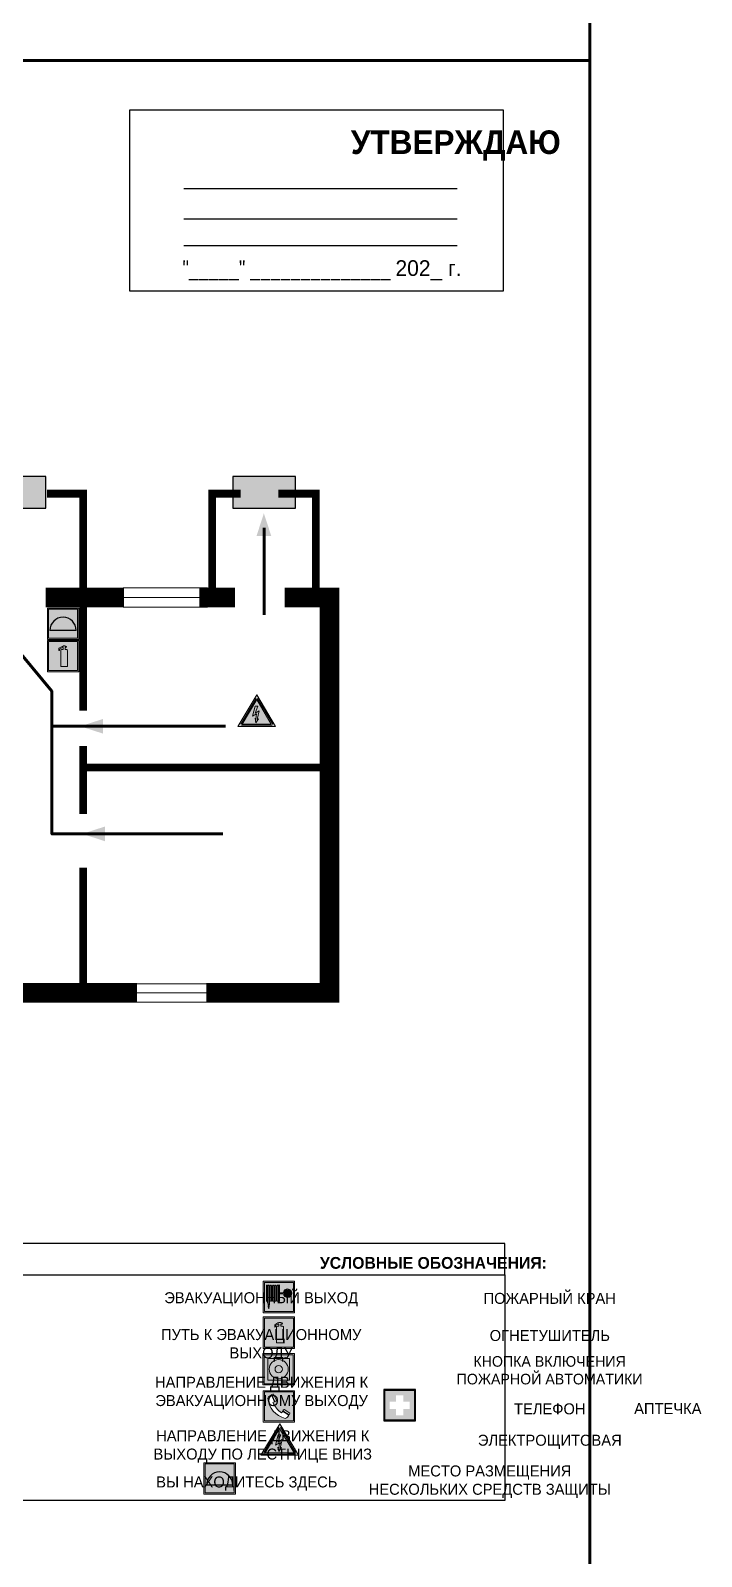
# Model space of a CAD drawing. Header units: millimetres. Extents: x 13114 to 67229, y 22859 to 38520.
# Drawn here: x 32252.2 to 32423, y 24684.2 to 25072.7 of the extents above; entities that cross this region are included whole.
import ezdxf

# ---------------------------------------------------------------- set-up
doc = ezdxf.new("R2010")
doc.units = ezdxf.units.MM
doc.layers.add('План_Штампы', color=7, linetype='Continuous')
doc.styles.add('обычный', font='arial.ttf')

# ---------------------------------------------------------------- blocks, each defined once
blk = doc.blocks.new('A$C3E6D3DDE')
at = {"lineweight": 5}
h = blk.add_hatch(color=40, dxfattribs=at)
h.paths.add_polyline_path([(24.1, 1.45), (16.46, -11.35), (31.74, -11.35)])
h.paths.add_polyline_path([(24.09, -0.46), (30.03, -10.41), (18.14, -10.41)], flags=16)
h.paths.add_polyline_path([(24.54, -3.08), (23.41, -6.02), (25.13, -5.01), (24.33, -8.5), (24.82, -8.27), (23.79, -9.86), (23.4, -8.04), (23.8, -8.43), (24.04, -6.29), (22.39, -7.25), (23.44, -3.08)], flags=0)
h = blk.add_hatch(color=256, dxfattribs=at)
h.paths.add_polyline_path([(24.37, 0.03, 0.567511), (23.82, 0.03), (17.59, -10.4, 0.582454), (17.86, -10.88), (30.32, -10.88, 0.582149), (30.6, -10.4)])
h.paths.add_polyline_path([(24.09, -0.46), (18.14, -10.41), (30.03, -10.41)], flags=16)
h.paths.add_polyline_path([(24.54, -3.08), (23.41, -6.02), (25.13, -5.01), (24.33, -8.5), (24.82, -8.27), (23.79, -9.86), (23.4, -8.04), (23.8, -8.43), (24.04, -6.29), (22.39, -7.25), (23.44, -3.08)], flags=0)
h = blk.add_hatch(color=40, dxfattribs=at)
h.paths.add_polyline_path([(24.09, -0.46), (18.14, -10.41), (30.03, -10.41)])
h.paths.add_polyline_path([(24.82, -8.27), (23.79, -9.86), (23.4, -8.04), (23.8, -8.43), (24.04, -6.29), (22.39, -7.25), (23.44, -3.08), (24.54, -3.08), (23.41, -6.02), (25.13, -5.01), (24.33, -8.5)], flags=16)
at = {"color": 40, "lineweight": 5}
for p, q in [((16.46, -11.35), (24.1, 1.45)), ((24.1, 1.45), (31.74, -11.35))]:
    blk.add_line(p, q, dxfattribs=at)
at = {"lineweight": 5}
for p, q in [((17.59, -10.4), (23.82, 0.03)), ((24.37, 0.03), (30.6, -10.4)), ((18.14, -10.41), (24.09, -0.46)), ((23.44, -3.08), (22.39, -7.25)), ((23.41, -6.02), (24.54, -3.08)), ((25.13, -5.01), (23.41, -6.02)), ((24.54, -3.08), (23.44, -3.08)), ((24.09, -0.46), (30.03, -10.41)), ((24.33, -8.5), (25.13, -5.01)), ((17.86, -10.88), (30.32, -10.88)), ((18.14, -10.41), (30.03, -10.41)), ((22.39, -7.25), (24.04, -6.29)), ((23.8, -8.43), (23.4, -8.04)), ((23.4, -8.04), (23.79, -9.86)), ((23.79, -9.86), (24.82, -8.27)), ((24.04, -6.29), (23.8, -8.43)), ((24.82, -8.27), (24.33, -8.5))]:
    blk.add_line(p, q, dxfattribs=at)
at = {"color": 50, "lineweight": 5}
blk.add_line((31.74, -11.35), (16.46, -11.35), dxfattribs=at)
blk = doc.blocks.new('A$C1E1F2D43')
at = {"true_color": 0xffffff}
blk.add_hatch(color=7, dxfattribs=at).paths.add_polyline_path([(8, 0), (0, 0), (0, -8), (8, -8)])
h = blk.add_hatch(color=242)
h.paths.add_polyline_path([(0.32, -0.32), (0.32, -7.68), (7.68, -7.68), (7.68, -0.32)])
h.paths.add_polyline_path([(7.35, -5.71), (0.65, -5.71, -1)], flags=16)
at = {"color": 242, "lineweight": 5}
for p, q in [((0, 0), (8, 0)), ((0, -8), (0, 0)), ((0, 0), (8, 0)), ((8, -8), (8, 0)), ((0, -8), (8, -8))]:
    blk.add_line(p, q, dxfattribs=at)
at = {"color": 242}
blk.add_line((7.35, -5.71), (0.65, -5.71), dxfattribs=at)
at = {"color": 242, "lineweight": 5}
blk.add_lwpolyline([(0.32, -0.32), (7.68, -0.32), (7.68, -7.68), (0.32, -7.68)], close=True, dxfattribs=at)
at = {"color": 242}
blk.add_arc((4, -5.71), 3.35, 0, 180, dxfattribs=at)
blk = doc.blocks.new('A$C3AD82952')
at = {"true_color": 0xf5f5ff}
h = blk.add_hatch(color=7, dxfattribs=at)
h.dxf.hatch_style = 1
h.paths.add_polyline_path([(8.21, 8.73, 0.414214), (7.89, 9.05), (7.22, 9.05), (7.22, 9.92), (7.59, 9.92, 1), (7.57, 10.36), (7.22, 10.36), (7.22, 10.6), (6.43, 10.6), (6.43, 10.36), (6.01, 10.36), (4.74, 9.59), (4.74, 8.69), (4.98, 8.73), (4.98, 9.26), (6.12, 9.91), (6.43, 9.91), (6.43, 9.05), (5.76, 9.05, 0.414214), (5.44, 8.73), (5.44, 2.2), (8.21, 2.2)], flags=0)
h.paths.add_polyline_path([(12.8, 12.8), (0, 12.8), (0, 0), (12.8, 0)])
h.paths.add_polyline_path([(0.51, 12.29), (12.29, 12.29), (12.29, 0.51), (0.51, 0.51)], flags=16)
h.paths.add_polyline_path([(4.74, 9.59), (6.01, 10.36), (6.43, 10.36), (6.43, 10.6), (7.22, 10.6), (7.22, 10.36), (7.59, 10.36, -0.94586), (7.59, 9.92), (7.22, 9.92), (7.22, 9.05), (7.89, 9.05, -0.414214), (8.21, 8.73), (8.21, 2.2), (5.44, 2.2), (5.44, 8.73, -0.414214), (5.76, 9.05), (6.43, 9.05), (6.43, 9.91), (6.12, 9.91), (4.98, 9.26), (4.98, 8.73), (4.74, 8.69)], flags=0)
h = blk.add_hatch(color=242)
h.dxf.hatch_style = 1
h.paths.add_polyline_path([(12.29, 12.29), (0.51, 12.29), (0.51, 0.51), (12.29, 0.51)])
h.paths.add_polyline_path([(4.74, 8.69), (4.74, 9.59), (6.01, 10.36), (6.43, 10.36), (6.43, 10.6), (7.22, 10.6), (7.22, 10.36), (7.59, 10.36, -0.94586), (7.59, 9.92), (7.22, 9.92), (7.22, 9.05), (7.89, 9.05, -0.414214), (8.21, 8.73), (8.21, 2.2), (5.44, 2.2), (5.44, 8.73, -0.414214), (5.76, 9.05), (6.43, 9.05), (6.43, 9.91), (6.12, 9.91), (4.98, 9.26), (4.98, 8.73)], flags=16)
h = blk.add_hatch(color=7, dxfattribs=at)
h.dxf.hatch_style = 1
h.paths.add_polyline_path([(8.21, 8.73, 0.414214), (7.89, 9.05), (7.22, 9.05), (7.22, 9.92), (7.59, 9.92, 1), (7.57, 10.36), (7.22, 10.36), (7.22, 10.6), (6.43, 10.6), (6.43, 10.36), (6.01, 10.36), (4.74, 9.59), (4.74, 8.69), (4.98, 8.73), (4.98, 9.26), (6.12, 9.91), (6.43, 9.91), (6.43, 9.05), (5.76, 9.05, 0.414214), (5.44, 8.73), (5.44, 2.2), (8.21, 2.2)])
at = {"color": 242, "lineweight": 5}
for p, q in [((0, 0), (0, 12.8)), ((0, 12.8), (12.8, 12.8)), ((12.8, 0), (12.8, 12.8)), ((6.01, 10.36), (4.74, 9.59)), ((4.74, 9.59), (4.74, 8.69)), ((4.74, 8.69), (4.98, 8.73)), ((4.98, 9.26), (6.12, 9.91)), ((4.98, 8.73), (4.98, 9.26)), ((5.44, 2.2), (5.44, 8.73)), ((5.76, 9.05), (6.43, 9.05)), ((6.01, 10.36), (6.43, 10.36)), ((6.12, 9.91), (6.43, 9.91)), ((7.22, 10.6), (6.43, 10.6)), ((6.43, 10.6), (6.43, 10.36)), ((6.43, 9.91), (6.43, 9.05)), ((7.22, 10.36), (7.22, 10.6)), ((7.59, 10.36), (7.22, 10.36)), ((7.22, 9.05), (7.22, 9.92)), ((7.59, 9.92), (7.22, 9.92)), ((7.89, 9.05), (7.22, 9.05)), ((8.21, 2.2), (8.21, 8.73)), ((0, 0), (12.8, 0)), ((5.44, 2.2), (8.21, 2.2))]:
    blk.add_line(p, q, dxfattribs=at)
blk.add_lwpolyline([(0.51, 12.29), (12.29, 12.29), (12.29, 0.51), (0.51, 0.51)], close=True, dxfattribs=at)
for centre, radius, start, end in [((5.76, 8.73), 0.32, 90, 180), ((7.58, 10.14), 0.223, 273.18746, 86.81254), ((7.89, 8.73), 0.32, 0, 90)]:
    blk.add_arc(centre, radius, start, end, dxfattribs=at)
blk = doc.blocks.new('A$C7B4425F7')
at = {"true_color": 0xffffff}
blk.add_hatch(color=7, dxfattribs=at).paths.add_polyline_path([(0, 0), (-16, 0), (-16, -8), (0, -8)])
h = blk.add_hatch(color=126)
h.paths.add_polyline_path([(-0.2, -0.2), (-15.8, -0.2), (-15.8, -7.8), (-0.2, -7.8)])
h.paths.add_polyline_path([(-11.76, -2.03), (-11.76, -3.66), (-11.17, -3.66, -0.568275), (-11.17, -6.18), (-12.58, -6.18), (-12.58, -2.03)], flags=16)
h.paths.add_polyline_path([(-13.33, -4.12, -0.495768), (-13.59, -6.18), (-15.03, -6.18), (-15.03, -2.03), (-13.59, -2.03, -0.487973)], flags=16)
h.paths.add_polyline_path([(-10.25, -2.03), (-9.48, -2.03), (-9.48, -6.18), (-10.25, -6.18)], flags=16)
h.paths.add_polyline_path([(-13.84, -3.69), (-14.24, -3.69), (-14.24, -3.03), (-13.9, -3.03, -0.692621)], flags=0)
h.paths.add_polyline_path([(-9.15, -2.03), (-8.4, -2.03), (-8.04, -3.07), (-7.68, -2.03), (-6.93, -2.03), (-7.64, -4.1), (-6.93, -6.18), (-7.68, -6.18), (-8.04, -5.14), (-8.4, -6.18), (-9.15, -6.18), (-8.44, -4.1)], flags=16)
h.paths.add_polyline_path([(-11.76, -4.46), (-11.42, -4.46, -0.692621), (-11.36, -5.12), (-11.76, -5.12)], flags=0)
h.paths.add_polyline_path([(-13.9, -5.2), (-14.24, -5.2), (-14.24, -4.55), (-13.84, -4.55, -0.708038)], flags=0)
edge = h.paths.add_edge_path(flags=16)
edge.add_ellipse((-5.51, -4.08), major_axis=(0, 2.05), ratio=0.586184, start_angle=0, end_angle=360)
edge = h.paths.add_edge_path(flags=0)
edge.add_ellipse((-5.51, -4.08), major_axis=(0, 1.14), ratio=0.454828, start_angle=0, end_angle=360)
h.paths.add_polyline_path([(-4.13, -4.96, 0.377264), (-3.48, -4.52, 0.0555), (-3.16, -2.03), (-1.66, -2.03), (-1.66, -4.96), (-0.96, -4.96), (-0.96, -7.01), (-1.75, -7.01), (-1.75, -6.18), (-3.3, -6.18), (-3.3, -7.02), (-4.13, -7.02)], flags=16)
h.paths.add_polyline_path([(-2.73, -2.91), (-2.28, -2.91), (-2.28, -4.96), (-3.05, -4.96, 0.079136)], flags=0)
at = {"color": 126}
blk.add_lwpolyline([(-16, -8), (0, -8), (0, 0), (-16, 0)], close=True, dxfattribs=at)
blk = doc.blocks.new('A$C54414219')
at = {"true_color": 0xffffff}
h = blk.add_hatch(color=7, dxfattribs=at)
h.paths.add_polyline_path([(2.39, -9.45), (2.39, -18.3), (11.23, -18.3), (11.23, -9.45)], flags=0)
h.paths.add_polyline_path([(10.71, -13.87, -1), (2.92, -13.87, -1)], flags=0)
h.paths.add_polyline_path([(8.3, -13.87, -1), (5.33, -13.87, -1)], flags=0)
h.paths.add_polyline_path([(0.41, -7.47), (0.41, -20.27), (13.21, -20.27), (13.21, -7.47)])
h.paths.add_polyline_path([(0.92, -19.77), (12.71, -19.77), (12.71, -7.98), (0.92, -7.98)], flags=16)
h.paths.add_polyline_path([(11.23, -9.45), (11.23, -18.3), (2.39, -18.3), (2.39, -9.45)], flags=0)
at = {"lineweight": 5}
h = blk.add_hatch(color=242, dxfattribs=at)
h.paths.add_polyline_path([(12.71, -7.98), (0.92, -7.98), (0.92, -19.77), (12.71, -19.77)])
h.paths.add_polyline_path([(11.23, -18.3), (2.39, -18.3), (2.39, -9.45), (11.23, -9.45)], flags=16)
h.paths.add_polyline_path([(10.71, -13.87, -1), (2.92, -13.87, -1)], flags=0)
h.paths.add_polyline_path([(8.3, -13.87, -1), (5.33, -13.87, -1)], flags=0)
at = {"true_color": 0xffffff}
h = blk.add_hatch(color=7, dxfattribs=at)
h.paths.add_polyline_path([(2.39, -9.45), (2.39, -18.3), (11.23, -18.3), (11.23, -9.45)])
h.paths.add_polyline_path([(10.71, -13.87, -1), (2.92, -13.87, -1)], flags=16)
h.paths.add_polyline_path([(8.3, -13.87, -1), (5.33, -13.87, -1)], flags=0)
at = {"lineweight": 5}
h = blk.add_hatch(color=242, dxfattribs=at)
h.paths.add_polyline_path([(2.92, -13.87, 1), (10.71, -13.87, 1)])
h.paths.add_polyline_path([(8.3, -13.87, -1), (5.33, -13.87, -1)], flags=16)
at = {"color": 242, "lineweight": 5}
for p, q in [((0.41, -20.27), (0.41, -7.47)), ((0.41, -7.47), (13.21, -7.47)), ((0.41, -7.47), (13.21, -7.47)), ((13.21, -20.27), (13.21, -7.47)), ((0.41, -20.27), (13.21, -20.27))]:
    blk.add_line(p, q, dxfattribs=at)
for points in [[(0.92, -7.98), (12.71, -7.98), (12.71, -19.77), (0.92, -19.77)], [(2.39, -9.45), (11.23, -9.45), (11.23, -18.3), (2.39, -18.3)]]:
    blk.add_lwpolyline(points, close=True, dxfattribs=at)
for radius in [3.89, 1.49]:
    blk.add_circle((6.81, -13.87), radius, dxfattribs=at)
blk = doc.blocks.new('A$C456E1F9C')
at = {"lineweight": 5}
h = blk.add_hatch(color=242, dxfattribs=at)
h.paths.add_polyline_path([(0.51, -1.47), (0.51, -13.26), (12.29, -13.26), (12.29, -1.47)])
h.paths.add_polyline_path([(5.42, -4.95, -0.254479), (4.78, -5.4), (3.52, -2.53, -0.209735), (4.23, -2.4)], flags=16)
h.paths.add_polyline_path([(8.53, -8.6), (10.87, -10.17), (10.54, -10.76), (8.03, -9.13, -0.192251)], flags=16)
h.paths.add_polyline_path([(4.61, -5.49, 0.005518), (3.87, -5.72, 0.128647), (7.49, -10.01, 0.00809), (7.83, -9.33), (10.47, -10.97, -0.16736), (8.99, -12.25, -0.327862), (1.95, -3.95, -0.166952), (3.36, -2.62)], flags=16)
at = {"color": 242, "lineweight": 5}
for p, q in [((0, -13.77), (0, -0.97)), ((12.8, -0.97), (0, -0.97)), ((4.61, -5.49), (3.36, -2.62)), ((3.52, -2.53), (4.78, -5.4)), ((4.23, -2.4), (5.42, -4.95)), ((12.8, -13.77), (12.8, -0.97)), ((7.83, -9.33), (10.47, -10.97)), ((8.03, -9.13), (10.54, -10.76)), ((10.81, -10.12), (8.53, -8.6)), ((10.54, -10.76), (10.8, -10.3)), ((10.8, -10.3), (10.81, -10.12)), ((0, -13.77), (12.8, -13.77))]:
    blk.add_line(p, q, dxfattribs=at)
blk.add_lwpolyline([(0.51, -1.47), (12.29, -1.47), (12.29, -13.26), (0.51, -13.26)], close=True, dxfattribs=at)
for centre, radius, start, end in [((4.59, -5.34), 2.99, 114.28453, 152.19739), ((11.12, -3.31), 9.19, 183.99153, 256.60086), ((4.02, -3.27), 0.891, 76.32839, 123.70924), ((14.98, -39.1), 35.17, 107.14873, 108.41345), ((13.86, -0.94), 11.08, 205.55365, 234.87622), ((4.68, -4.59), 0.824, 276.9621, 334.07228), ((-13.31, 0.8), 23.44, 332.54871, 334.40268), ((8.94, -9.5), 0.989, 114.40924, 157.93883), ((7.87, -9.46), 3, 291.92908, 329.9329)]:
    blk.add_arc(centre, radius, start, end, dxfattribs=at)
blk = doc.blocks.new('A$C18900ED3')
h = blk.add_hatch(color=126)
h.paths.add_polyline_path([(-0.18, -0.18), (-7.02, -0.18), (-7.02, -7.02), (-0.18, -7.02)])
h.paths.add_polyline_path([(-5.89, -4.46), (-5.89, -2.77), (-4.46, -2.77), (-4.46, -1.31), (-2.77, -1.31), (-2.77, -2.77), (-1.33, -2.77), (-1.33, -4.46), (-2.77, -4.46), (-2.77, -5.89), (-4.46, -5.89), (-4.46, -4.46)], flags=16)
at = {"color": 126}
for p, q in [((-7.2, 0), (-7.2, -7.2)), ((0, 0), (-7.2, 0)), ((0, -7.2), (0, 0)), ((-7.02, -7.02), (-7.02, -0.18)), ((-7.02, -0.18), (-0.18, -0.18)), ((-0.18, -0.18), (-0.18, -7.02)), ((-7.2, -7.2), (0, -7.2)), ((-0.18, -7.02), (-7.02, -7.02))]:
    blk.add_line(p, q, dxfattribs=at)
blk = doc.blocks.new('A$C37112FD5')
at = {"true_color": 0xf5f5ff}
h = blk.add_hatch(color=7, dxfattribs=at)
h.dxf.hatch_style = 1
h.paths.add_polyline_path([(12.8, -7.4), (0, -7.4), (0, -20.2), (12.8, -20.2)])
h.paths.add_polyline_path([(12.29, -7.91), (12.29, -19.69), (0.51, -19.69), (0.51, -7.91)], flags=16)
h.paths.add_polyline_path([(4.98, -9.04, -0.42597), (5.17, -9.22), (5.17, -12.25), (5.17, -15.29, -0.432244), (4.98, -15.47), (4.83, -15.47, -0.42597), (4.64, -15.29), (4.64, -12.25), (4.64, -9.22, -0.432244), (4.83, -9.04)], flags=0)
h.paths.add_polyline_path([(4.28, -9.22), (4.28, -12.25), (4.28, -15.29, -0.432244), (4.09, -15.47), (3.94, -15.47, -0.42597), (3.75, -15.29), (3.75, -12.25), (3.75, -9.22, -0.432244), (3.94, -9.04), (4.09, -9.04, -0.42597)], flags=0)
h.paths.add_polyline_path([(5.72, -9.04), (5.87, -9.04, -0.42597), (6.06, -9.22), (6.06, -12.25), (6.06, -15.29, -0.432244), (5.87, -15.47), (5.72, -15.47, -0.42597), (5.53, -15.29), (5.53, -12.25), (5.53, -9.22, -0.432244)], flags=0)
h.paths.add_polyline_path([(6.42, -8.9), (6.5, -8.9, -0.42597), (6.69, -9.08), (6.69, -12.03), (8.21, -12.03, -15.824349), (8.21, -12.47), (6.69, -12.47), (6.69, -15.42, -0.432244), (6.5, -15.6), (6.42, -15.6)], flags=0)
h.paths.add_polyline_path([(3.39, -9.22), (3.39, -12.25), (3.39, -15.29, -0.432244), (3.2, -15.47), (3.05, -15.47, -0.42597), (2.85, -15.29), (2.85, -12.25), (2.85, -9.22, -0.432244), (3.05, -9.04), (3.2, -9.04, -0.42597)], flags=0)
h.paths.add_polyline_path([(2.5, -9.22), (2.5, -16.71), (1.96, -16.71), (1.96, -9.22, -0.432244), (2.15, -9.04), (2.31, -9.04, -0.42597)], flags=0)
h.paths.add_polyline_path([(1.61, -8.9), (1.61, -15.6), (1.57, -15.6, -0.42597), (1.37, -15.42), (1.37, -12.03), (1.37, -9.09, -0.432244), (1.57, -8.9)], flags=0)
h.paths.add_polyline_path([(9.76, -10.81), (9.76, -12.03), (8.49, -12.03, -0.336371)], flags=0)
h.paths.add_polyline_path([(8.49, -12.47), (9.76, -12.47), (9.76, -13.7, -0.336371)], flags=0)
h.paths.add_polyline_path([(10.11, -10.81, -0.336371), (11.38, -12.03), (10.11, -12.03)], flags=0)
h.paths.add_polyline_path([(10.11, -12.47), (11.38, -12.47, -0.336371), (10.11, -13.7)], flags=0)
h.paths.add_polyline_path([(2.5, -16.84), (2.5, -17.05), (1.97, -17.05), (1.97, -16.84)], flags=0)
h.paths.add_polyline_path([(2.5, -17.24, -0.033778), (2.24, -18.6, -0.033778), (1.97, -17.24)], flags=0)
h = blk.add_hatch(color=242)
h.dxf.hatch_style = 1
h.paths.add_polyline_path([(12.29, -7.91), (0.51, -7.91), (0.51, -19.69), (12.29, -19.69)])
h.paths.add_polyline_path([(6.42, -15.6), (6.42, -8.9), (6.5, -8.9, -0.42597), (6.69, -9.08), (6.69, -12.03), (8.21, -12.03, -15.824349), (8.21, -12.47), (6.69, -12.47), (6.69, -15.42, -0.432244), (6.5, -15.6)], flags=16)
h.paths.add_polyline_path([(5.87, -15.47), (5.72, -15.47, -0.42597), (5.53, -15.29), (5.53, -12.25), (5.53, -9.22, -0.432244), (5.72, -9.04), (5.87, -9.04, -0.42597), (6.06, -9.22), (6.06, -12.25), (6.06, -15.29, -0.432244)], flags=16)
h.paths.add_polyline_path([(4.98, -15.47), (4.83, -15.47, -0.42597), (4.64, -15.29), (4.64, -12.25), (4.64, -9.22, -0.432244), (4.83, -9.04), (4.98, -9.04, -0.42597), (5.17, -9.22), (5.17, -12.25), (5.17, -15.29, -0.432244)], flags=16)
h.paths.add_polyline_path([(4.09, -15.47), (3.94, -15.47, -0.42597), (3.75, -15.29), (3.75, -12.25), (3.75, -9.22, -0.432244), (3.94, -9.04), (4.09, -9.04, -0.42597), (4.28, -9.22), (4.28, -12.25), (4.28, -15.29, -0.432244)], flags=16)
h.paths.add_polyline_path([(3.2, -15.47), (3.05, -15.47, -0.42597), (2.85, -15.29), (2.85, -12.25), (2.85, -9.22, -0.432244), (3.05, -9.04), (3.2, -9.04, -0.42597), (3.39, -9.22), (3.39, -12.25), (3.39, -15.29, -0.432244)], flags=16)
h.paths.add_polyline_path([(2.5, -17.05), (1.97, -17.05), (1.97, -16.84), (2.5, -16.84)], flags=16)
h.paths.add_polyline_path([(2.5, -17.24, -0.033778), (2.24, -18.6, -0.033778), (1.97, -17.24)], flags=16)
h.paths.add_polyline_path([(2.5, -16.71), (1.96, -16.71), (1.96, -9.22, -0.432244), (2.15, -9.04), (2.31, -9.04, -0.42597), (2.5, -9.22)], flags=16)
h.paths.add_polyline_path([(1.61, -15.6), (1.57, -15.6, -0.42597), (1.37, -15.42), (1.37, -12.03), (1.37, -9.09, -0.432244), (1.57, -8.9), (1.61, -8.9)], flags=16)
h.paths.add_polyline_path([(8.49, -12.47), (9.76, -12.47), (9.76, -13.7, -0.336371)], flags=0)
h.paths.add_polyline_path([(10.11, -13.7), (10.11, -12.47), (11.38, -12.47, -0.336371)], flags=0)
h.paths.add_polyline_path([(8.49, -12.03, -0.336371), (9.76, -10.81), (9.76, -12.03)], flags=0)
h.paths.add_polyline_path([(10.11, -12.03), (10.11, -10.81, -0.336371), (11.38, -12.03)], flags=0)
h = blk.add_hatch(color=7, dxfattribs=at)
h.dxf.hatch_style = 1
h.paths.add_polyline_path([(1.61, -8.9), (1.57, -8.9, 0.432244), (1.37, -9.09), (1.37, -12.03), (1.37, -15.42, 0.42597), (1.57, -15.6), (1.61, -15.6)])
h.paths.add_polyline_path([(2.5, -9.22, 0.42597), (2.31, -9.04), (2.15, -9.04, 0.432244), (1.96, -9.22), (1.96, -16.71), (2.5, -16.71)])
h.paths.add_polyline_path([(2.5, -16.84), (1.97, -16.84), (1.97, -17.05), (2.5, -17.05)])
h.paths.add_polyline_path([(2.5, -17.24), (1.97, -17.24, 0.033778), (2.24, -18.6, 0.033778)])
h.paths.add_polyline_path([(3.39, -12.25), (3.39, -9.22, 0.42597), (3.2, -9.04), (3.05, -9.04, 0.432244), (2.85, -9.22), (2.85, -12.25), (2.85, -15.29, 0.42597), (3.05, -15.47), (3.2, -15.47, 0.432244), (3.39, -15.29)])
h.paths.add_polyline_path([(4.28, -12.25), (4.28, -9.22, 0.42597), (4.09, -9.04), (3.94, -9.04, 0.432244), (3.75, -9.22), (3.75, -12.25), (3.75, -15.29, 0.42597), (3.94, -15.47), (4.09, -15.47, 0.432244), (4.28, -15.29)])
h.paths.add_polyline_path([(5.17, -12.25), (5.17, -9.22, 0.42597), (4.98, -9.04), (4.83, -9.04, 0.432244), (4.64, -9.22), (4.64, -12.25), (4.64, -15.29, 0.42597), (4.83, -15.47), (4.98, -15.47, 0.432244), (5.17, -15.29)])
h.paths.add_polyline_path([(6.06, -12.25), (6.06, -9.22, 0.42597), (5.87, -9.04), (5.72, -9.04, 0.432244), (5.53, -9.22), (5.53, -12.25), (5.53, -15.29, 0.42597), (5.72, -15.47), (5.87, -15.47, 0.432244), (6.06, -15.29)])
h.paths.add_polyline_path([(6.69, -12.47), (8.21, -12.47, 15.824349), (8.21, -12.03), (6.69, -12.03), (6.69, -9.08, 0.42597), (6.5, -8.9), (6.42, -8.9), (6.42, -15.6), (6.5, -15.6, 0.432244), (6.69, -15.42)])
h.paths.add_polyline_path([(8.49, -12.47), (9.76, -12.47), (9.76, -13.7, -0.336371)], flags=16)
h.paths.add_polyline_path([(8.49, -12.03, -0.336371), (9.76, -10.81), (9.76, -12.03)], flags=16)
h.paths.add_polyline_path([(10.11, -12.47), (11.38, -12.47, -0.336371), (10.11, -13.7)], flags=16)
h.paths.add_polyline_path([(10.11, -12.03), (10.11, -10.81, -0.336371), (11.38, -12.03)], flags=16)
h = blk.add_hatch(color=242)
h.dxf.hatch_style = 1
h.paths.add_polyline_path([(9.76, -10.81, 0.336371), (8.49, -12.03), (9.76, -12.03)])
h.paths.add_polyline_path([(10.11, -10.81), (10.11, -12.03), (11.38, -12.03, 0.336371)])
h.paths.add_polyline_path([(11.38, -12.47), (10.11, -12.47), (10.11, -13.7, 0.336371)])
h.paths.add_polyline_path([(9.76, -12.47), (8.49, -12.47, 0.336371), (9.76, -13.7)])
at = {"color": 242, "lineweight": 5}
for p, q in [((0, -20.2), (0, -7.4)), ((0, -7.4), (12.8, -7.4)), ((1.37, -12.03), (1.37, -9.08)), ((1.37, -12.03), (1.37, -15.42)), ((1.57, -8.9), (1.61, -8.9)), ((1.61, -8.9), (1.61, -15.6)), ((1.96, -16.71), (1.96, -9.22)), ((2.15, -9.04), (2.31, -9.04)), ((2.5, -16.71), (2.5, -9.22)), ((2.85, -12.25), (2.85, -9.22)), ((2.85, -12.25), (2.85, -15.29)), ((3.05, -9.04), (3.2, -9.04)), ((3.39, -12.25), (3.39, -9.22)), ((3.39, -12.25), (3.39, -15.29)), ((3.75, -12.25), (3.75, -9.22)), ((3.75, -12.25), (3.75, -15.29)), ((3.94, -9.04), (4.09, -9.04)), ((4.28, -12.25), (4.28, -9.22)), ((4.28, -12.25), (4.28, -15.29)), ((4.64, -12.25), (4.64, -9.22)), ((4.64, -12.25), (4.64, -15.29)), ((4.83, -9.04), (4.98, -9.04)), ((5.17, -12.25), (5.17, -9.22)), ((5.17, -12.25), (5.17, -15.29)), ((5.53, -12.25), (5.53, -9.22)), ((5.53, -12.25), (5.53, -15.29)), ((5.72, -9.04), (5.87, -9.04)), ((6.06, -12.25), (6.06, -9.22)), ((6.06, -12.25), (6.06, -15.29)), ((6.42, -8.9), (6.42, -15.6)), ((6.5, -8.9), (6.42, -8.9)), ((6.69, -12.03), (6.69, -9.08)), ((8.21, -12.03), (6.69, -12.03)), ((9.76, -12.03), (8.49, -12.03)), ((9.76, -10.81), (9.76, -12.03)), ((10.11, -10.81), (10.11, -12.03)), ((11.38, -12.03), (10.11, -12.03)), ((12.8, -20.2), (12.8, -7.4)), ((1.57, -15.6), (1.61, -15.6)), ((1.96, -16.71), (2.5, -16.71)), ((1.97, -16.84), (2.5, -16.84)), ((1.97, -17.05), (1.97, -16.84)), ((2.5, -17.05), (1.97, -17.05)), ((1.97, -17.24), (2.5, -17.24)), ((2.5, -16.84), (2.5, -17.05)), ((3.05, -15.47), (3.2, -15.47)), ((3.94, -15.47), (4.09, -15.47)), ((4.83, -15.47), (4.98, -15.47)), ((5.72, -15.47), (5.87, -15.47)), ((6.42, -15.6), (6.5, -15.6)), ((8.21, -12.47), (6.69, -12.47)), ((6.69, -12.47), (6.69, -15.42)), ((9.76, -12.47), (8.49, -12.47)), ((9.76, -12.47), (9.76, -13.7)), ((11.38, -12.47), (10.11, -12.47)), ((10.11, -12.47), (10.11, -13.7)), ((0, -20.2), (12.8, -20.2))]:
    blk.add_line(p, q, dxfattribs=at)
blk.add_lwpolyline([(0.51, -7.91), (12.29, -7.91), (12.29, -19.69), (0.51, -19.69)], close=True, dxfattribs=at)
for centre, radius, start, end in [((1.56, -9.09), 0.182, 87.10267, 180.60715), ((2.15, -9.22), 0.182, 87.10267, 180.60715), ((2.32, -9.22), 0.182, 359.39285, 92.89733), ((3.04, -9.22), 0.182, 87.10267, 180.60715), ((3.21, -9.22), 0.182, 359.39285, 92.89733), ((3.93, -9.22), 0.182, 87.10267, 180.60715), ((4.1, -9.22), 0.182, 359.39285, 92.89733), ((4.82, -9.22), 0.182, 87.10267, 180.60715), ((4.99, -9.22), 0.182, 359.39285, 92.89733), ((5.71, -9.22), 0.182, 87.10267, 180.60715), ((5.88, -9.22), 0.182, 359.39285, 92.89733), ((6.51, -9.09), 0.182, 359.39285, 92.89733), ((9.93, -12.25), 1.74, 187.23185, 172.76815), ((9.93, -12.25), 1.46, 96.99266, 171.35851), ((9.93, -12.25), 1.46, 8.64149, 83.00734), ((1.56, -15.42), 0.182, 179.39285, 272.89733), ((12.17, -15.98), 10.27, 187.04098, 194.7793), ((-7.7, -15.98), 10.27, 345.2207, 352.95902), ((3.04, -15.29), 0.182, 179.39285, 272.89733), ((3.21, -15.29), 0.182, 267.10267, 0.60715), ((3.93, -15.29), 0.182, 179.39285, 272.89733), ((4.1, -15.29), 0.182, 267.10267, 0.60715), ((4.82, -15.29), 0.182, 179.39285, 272.89733), ((4.99, -15.29), 0.182, 267.10267, 0.60715), ((5.71, -15.29), 0.182, 179.39285, 272.89733), ((5.88, -15.29), 0.182, 267.10267, 0.60715), ((6.51, -15.42), 0.182, 267.10267, 0.60715), ((9.93, -12.25), 1.46, 188.64149, 263.00734), ((9.93, -12.25), 1.46, 276.99266, 351.35851)]:
    blk.add_arc(centre, radius, start, end, dxfattribs=at)

msp = doc.modelspace()

# ---------------------------------------------------------------- linework, layer by layer
at = {"color": 6, "lineweight": 100}
for points in [[(31794.54, 25065.02), (32394.54, 25065.02), (32394.54, 25460.02), (31794.54, 25460.02)], [(31794.54, 24670.02), (32394.54, 24670.02), (32394.54, 25065.02), (31794.54, 25065.02)]]:
    msp.add_lwpolyline(points, close=True, dxfattribs=at)
for points in [[(32277.48, 25052.52), (32372.49, 25052.52), (32372.49, 25006.31), (32277.48, 25006.31)], [(32229.16, 24755.89), (32372.92, 24755.89), (32372.92, 24763.94), (32229.16, 24763.94)], [(32229.16, 24755.89), (32372.92, 24755.89), (32372.92, 24698.49), (32229.16, 24698.49)]]:
    msp.add_lwpolyline(points, close=True)
for points in [[(32291.23, 25032.47), (32360.76, 25032.47)], [(32291.23, 25024.71), (32360.76, 25024.71)], [(32291.23, 25017.92), (32360.76, 25017.92)]]:
    msp.add_lwpolyline(points)
at = {"lineweight": 0, "const_width": 2}
for points in [[(32256.33, 24954.78), (32265.59, 24954.78), (32265.59, 24899.51)], [(32298.41, 24929.19), (32298.41, 24954.78), (32305.65, 24954.78)], [(32315.22, 24954.78), (32324.8, 24954.78), (32324.8, 24928.67)], [(32265.59, 24890.51), (32265.59, 24873.21)], [(32265.59, 24885.08), (32326.96, 24885.08)], [(32265.59, 24859.54), (32265.59, 24827.81)]]:
    msp.add_lwpolyline(points, dxfattribs=at)
at = {"color": 126, "lineweight": 100, "true_color": 0x008754}
for points in [[(32311.68, 24946.08), (32311.68, 24923.97)], [(31881.63, 24916.87), (32247.33, 24916.87), (32257.61, 24904.48), (32257.61, 24868.19), (32301.1, 24868.19)], [(32257.61, 24895.56), (32301.79, 24895.56)]]:
    msp.add_lwpolyline(points, dxfattribs=at)
at = {"lineweight": 100, "const_width": 5}
for points in [[(32275.93, 24928.35), (32255.99, 24928.35)], [(32304.22, 24928.35), (32295.15, 24928.35)], [(32296.92, 24827.75), (32328.27, 24827.75), (32328.27, 24928.35), (32316.91, 24928.35)], [(32246.8, 24827.75), (32279.26, 24827.75)]]:
    msp.add_lwpolyline(points, dxfattribs=at)
at = {"lineweight": 0}
for points in [[(32275.74, 24930.78), (32297.25, 24930.78)], [(32275.93, 24928.35), (32297.45, 24928.35)], [(32275.74, 24925.91), (32297.25, 24925.91)], [(31864.5, 24830.03), (32311.11, 24830.03)], [(31864.27, 24827.75), (32311.77, 24827.75)], [(31864.5, 24825.33), (32311.36, 24825.33)]]:
    msp.add_lwpolyline(points, dxfattribs=at)
at = {"layer": 'План_Штампы', "color": 126, "true_color": 0x008754}
for points in [[(32313.46, 24944.04), (32309.72, 24944.05), (32311.58, 24949.78)], [(32270.62, 24897.44), (32270.61, 24893.71), (32264.88, 24895.56)], [(32271.12, 24870.06), (32271.11, 24866.32), (32265.37, 24868.18)]]:
    msp.add_solid(points, dxfattribs=at)

# ---------------------------------------------------------------- block references
at = {"color": 1}
for p in [(32256.46, 24925.68), (32296.32, 24708.11)]:
    msp.add_blockref('A$C1E1F2D43', p, dxfattribs=at)
for name, p, xscale, yscale, zscale in [('A$C3AD82952', (32256.46, 24909.44), 0.625, 0.625, 0.625), ('A$C3E6D3DDE', (32294.7, 24902.65), 0.625, 0.625, 0.625), ('A$C37112FD5', (32311.41, 24758.91), 0.6249984004534781, 0.6249984004534781, 0.6249984004534781), ('A$C3AD82952', (32311.41, 24737.21), 0.625, 0.625, 0.625), ('A$C54414219', (32311.1, 24740.58), 0.625, 0.625, 0.625), ('A$C456E1F9C', (32311.41, 24727.04), 0.625, 0.625, 0.625), ('A$C18900ED3', (32350.14, 24726.75), 1.111111111007631, 1.111111111007631, 1.111111111007631), ('A$C3E6D3DDE', (32300.54, 24717.11), 0.625, 0.625, 0.625)]:
    msp.add_blockref(name, p, dxfattribs=dict(xscale=xscale, yscale=yscale, zscale=zscale))
at = {"layer": 'План_Штампы'}
for p in [(32256.07, 24959.12), (32319.67, 24959.12)]:
    msp.add_blockref('A$C7B4425F7', p, dxfattribs=at)

# ---------------------------------------------------------------- texts
at = {"lineweight": 0, "attachment_point": 5, "style": 'обычный'}
for s, insert, char_height, width in [('\\pi-18,l18,t18;{\\fProxima Nova Rg|b1|i0|c204|p2;УТВЕРЖДАЮ\\H1.1997x; }', (32360.43, 25043.39), 6, 126.6484), ('{\\fArial Narrow|b0|i0|c204|p34;"_____" ______________ \\fProxima Nova Rg|b0|i0|c204|p2;202_ г. }', (32326.39, 25011.63), 4, 78.6503), ('{\\fProxima Nova Rg|b1|i0|c204|p2;УСЛОВНЫЕ ОБОЗНАЧЕНИЯ:\\H1.1997x; }', (32354.74, 24758.95), 3, 175.1736), ('\\pi-8.4,l8.4,t8.4;{\\fProxima Nova Rg|b0|i0|c204|p2;ЭВАКУАЦИОННЫЙ ВЫХОД\\H1.6404x; }', (32310.89, 24749.69), 2.8, 126.6484), ('\\pi-8.4,l8.4,t8.4;{\\fProxima Nova Rg|b0|i0|c204|p2;ПОЖАРНЫЙ КРАН\\H1.6404x; }', (32384.35, 24749.92), 2.8, 126.6484), ('\\pi-8.4,l8.4,t8.4;{\\fProxima Nova Rg|b0|i0|c204|p2;ПУТЬ К ЭВАКУАЦИОННОМУ \\PВЫХОДУ }', (32310.9, 24737.99), 2.8, 126.6484), ('\\pi-8.4,l8.4,t8.4;{\\fProxima Nova Rg|b0|i0|c204|p2;ОГНЕТУШИТЕЛЬ\\H1.1997x; }', (32384.38, 24740.47), 2.8, 126.6484), ('\\pi-8.1,l8.1,t8.1;{\\fProxima Nova Rg|b0|i0|c204|p2;КНОПКА ВКЛЮЧЕНИЯ\\PПОЖАРНОЙ АВТОМАТИКИ}', (32384.32, 24731.62), 2.7, 126.6484), ('\\pi-8.4,l8.4,t8.4;{\\fProxima Nova Rg|b0|i0|c204|p2;НАПРАВЛЕНИЕ ДВИЖЕНИЯ К \\PЭВАКУАЦИОННОМУ ВЫХОДУ}', (32311, 24725.85), 2.8, 126.6484), ('\\pi-8.4,l8.4,t8.4;{\\fProxima Nova Rg|b0|i0|c204|p2;ТЕЛЕФОН\\H1.1997x; }', (32384.36, 24721.8), 2.8, 126.6484), ('\\pi-8.4,l8.4,t8.4;{\\fProxima Nova Rg|b0|i0|c204|p2;АПТЕЧКА\\H1.1667x; }', (32414.42, 24721.89), 2.8, 126.6484), ('\\pi-8.4,l8.4,t8.4;{\\fProxima Nova Rg|b0|i0|c204|p2;НАПРАВЛЕНИЕ ДВИЖЕНИЯ К \\PВЫХОДУ ПО ЛЕСТНИЦЕ ВНИЗ}', (32311.29, 24712.23), 2.8, 126.6484), ('\\pi-8.4,l8.4,t8.4;{\\fProxima Nova Rg|b0|i0|c204|p2;ЭЛЕКТРОЩИТОВАЯ\\H1.1997x; }', (32384.37, 24713.42), 2.8, 126.6484), ('\\pi-8.4,l8.4,t8.4;{\\fProxima Nova Rg|b0|i0|c204|p2;МЕСТО РАЗМЕЩЕНИЯ \\PНЕСКОЛЬКИХ СРЕДСТВ ЗАЩИТЫ}', (32369.09, 24703.27), 2.8, 126.6484), ('\\pi-8.4,l8.4,t8.4;{\\fProxima Nova Rg|b0|i0|c204|p2;ВЫ НАХОДИТЕСЬ ЗДЕСЬ\\H1.1997x; }', (32307.24, 24702.8), 2.8, 126.6484)]:
    msp.add_mtext(s, dxfattribs=dict(at, insert=insert, char_height=char_height, width=width))

doc.saveas('drawing.dxf')
